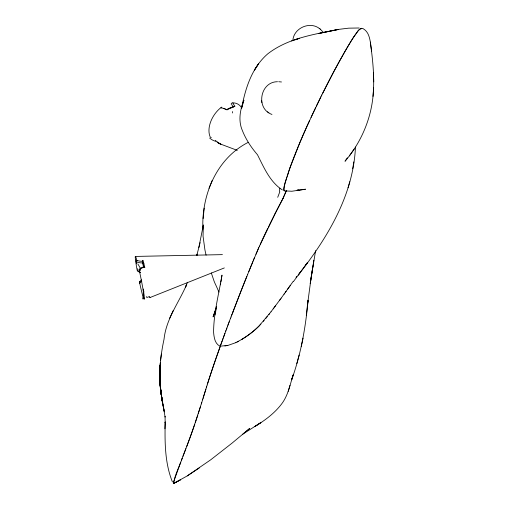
<?xml version="1.0" encoding="UTF-8"?>
<svg xmlns="http://www.w3.org/2000/svg" width="509" height="509" viewBox="0 0 509 509"><rect width="100%" height="100%" fill="white"/><g stroke="black" fill="none" stroke-linecap="round" stroke-linejoin="round"><path stroke-width="0.76" d="M202.9 229.298C201.367 195.042 216.611 158.356 248.328 142.297M159.775 376.635L160.068 367.53L159.629 382.539L161.868 398.362L160.36 387.737L159.775 376.635L160.189 365.169C159.311 377.595 160.176 390.129 162.67 402.333C159.813 389.353 159.336 375.966 160.335 362.745L159.731 378.581C159.603 365.316 161.238 352.126 164.044 339.179C166.131 318.857 178.952 302.575 186.72 284.34L185.429 287.324L187.49 282.266M347.348 157.822L345.019 161.258C360.588 143.093 370.609 120.277 373.002 96.443C374.802 78.316 372.766 60.081 370.367 42.107C369.572 37.66 368.491 32.735 364.743 29.783C361.625 26.443 358.546 29.624 356.885 32.411C353.233 37.392 350.077 42.711 346.941 48.024A157.739 13.38 -65.7 0 0 340.54 59.292A157.739 13.495 -65.7 0 0 333.592 72.062L321.694 95.189M164.922 428.801L165.19 422.056C164.763 442.066 164.801 463.126 172.43 481.921M165.19 422.056L165.164 422.642L165.062 416.559L165.094 417.049L161.2 393.775L162.034 400.57L164.35 411.838L161.894 399.387L162.034 400.57L160.195 384.651L161.499 396.288L160.284 386.229M355.454 147.069C353.361 195.424 327.262 238.04 298.223 275.089L307.519 262.523L305.184 265.749M143.786 291.04L143.824 296.079M373.625 87.694L373.002 96.443M203.129 218.59L204.204 208.156M187.267 475.883L210.751 459.773L232.085 443.104L249.754 428.387L242.755 434.177L260.882 422.572L254.958 426.447C264.922 420.409 274.529 413.314 281.623 403.955C288.107 395.499 289.984 384.753 293.171 374.853L291.644 379.822C300.921 354.2 305.674 327.281 308.091 300.208L307.385 305.597L311.069 278.054L315.612 250.632M203.314 225.487L203.046 236.125L204.898 249.703A233.879 166.526 19.3 0 0 206.094 255.168M306.297 315.644L307.43 305.362M143.277 289.074L143.353 297.491M160.577 360.219L161.372 354.048M292.84 40.548C293.636 28.116 309.777 20.894 319.563 28.599M220.486 284.817L220.664 283.424M220.849 282.037L222 275.102C218.864 293.941 213.716 312.787 213.589 331.989A69.962 49.818 19.3 0 0 214.054 336.201C214.62 340.171 216.204 344.695 220.289 346.247L222.102 341.068M279.409 191.371L279.835 188.222M312.946 265.984L310.236 283.589L313.849 260.239M182.222 458.246C179.505 466.429 174.517 475.47 173.614 483.486L187.115 475.991L199.254 467.994M215.002 315.033L216.51 307.347M352.699 168.772L353.831 161.887M203.365 224.921L198.834 247.546M301.264 346.476L303.059 338.122M173.423 482.526L180.714 462.127M196.837 255.213L200.12 242.602M196.805 255.473L197.174 254.093L196.716 255.601M296.804 363.579L299.133 355.034M348.048 187.802L349.791 181.726M288.209 391.357L289.99 385.351M286.395 190.671L282.177 200.177L275.108 213.602M203.002 398.445L204.224 394.437M202.601 399.845L205.897 389.124M204.637 393.101L206.317 387.769M202.588 399.781L201.354 403.885M201.761 402.466L195.297 422.572M206.298 387.705L206.743 386.401M286.828 177.196L284.544 185.333A105.026 8.99 -65.7 0 0 284.022 187.745C283.907 188.305 283.131 191.518 284.525 190.601M206.724 386.337L207.176 385.02M200.495 406.551L198.262 413.582M207.157 384.957L207.615 383.633A316.865 27.117 -65.7 0 1 220.295 346.235A316.986 27.162 -65.7 0 0 207.557 383.64M287.07 176.419L290.181 167.238M286.204 190.99L282.979 198.605M197.804 415.089L193.089 428.972A151.167 12.935 -65.7 0 1 187.357 444.828L186.644 446.711M216.656 306.533L213.086 316.916L216.51 306.965M194.775 424.182L193.102 429.017A150.969 12.935 -65.7 0 1 187.35 444.764L181.458 460.142M277.71 197.307L279.829 191.778M220.728 344.886L221.186 343.62M221.351 343.295L223.037 338.491M222.427 340.305L224.463 334.585M223.521 337.289L224.94 333.274M224.634 334.241L225.913 330.634M225.767 331.162L226.899 327.968M226.34 329.609L227.498 326.479M227.396 326.625L230.443 318.469M227.898 325.283L228.401 323.928M228.904 322.572L229.419 321.211M230.462 318.545L231.067 316.942M230.965 317.094L240.286 292.86A256.091 21.893 -65.7 0 1 242.036 288.418L242.628 286.93A210.484 18 -65.7 0 1 246.865 276.323M231.487 315.707L232.015 314.32M232.289 313.709L232.906 312.081M185.925 448.601L182.973 456.306M247.711 274.332L245.542 279.708A196.894 16.848 -65.7 0 0 243.429 285.008L240.006 293.674A291.193 24.916 -65.7 0 0 232.912 312.074M247.489 274.777L249.181 270.718M209.014 188.285L212.234 180.383M248.748 271.685L252.916 261.588M253.679 259.736L251.293 265.437A257.796 22.046 -65.7 0 0 249.378 270.133M253.247 260.71L259.495 246.025M253.902 259.119L254.57 257.516M255.932 254.284L258.763 247.686M259.367 246.413L276.489 210.86M260.226 244.365L260.971 242.704A33.899 2.901 -65.7 0 1 262.479 239.395L264.006 236.125A54.533 4.67 -65.7 0 1 266.888 230.1M309.491 120.754L306.463 127.428A65.973 5.644 -65.7 0 0 290.143 167.308M311.018 117.433L321.828 94.941M169.497 318.494L173.346 310.305M315.625 107.673L307.595 124.94A68.327 5.847 -65.7 0 0 299.197 144.232L289.984 167.855A86.88 7.438 -65.7 0 0 288.508 172.08C287.439 177.304 282.711 186.071 284.321 190.576M316.388 106.057L320.944 96.704M267.079 229.705L267.658 228.522M268.237 227.421L269.121 225.627M269.566 224.654L275.07 213.665M322.445 93.681L325.41 87.796M282.966 198.395L279.638 204.764A85.976 7.349 -65.7 0 0 276.489 210.872M353.564 37.233L358.546 30.362L361.263 28.288A68.314 5.777 -65.7 0 1 361.683 28.669M296.028 277.405L296.715 276.406M349.346 155.894L354.169 149.073M285.454 292.23L293.203 281.362M290.378 285.32L287.553 289.271M284.035 294.202L286.141 291.243M284.722 293.209L281.184 298.134M279.753 300.094L281.165 298.128M174.555 482.322L173.614 483.486L173.314 483.181M280.446 299.107L270.992 311.794M174.549 482.297L173.607 483.455L180.371 479.911L173.467 483.531M300.596 271.94L293.553 281.407M274.669 306.927L275.394 305.954M273.206 308.88L273.937 307.907M271.011 311.801L259.119 325.894A138.582 98.676 19.3 0 1 241.902 339.312A138.518 98.625 19.3 0 0 259.17 325.919M268.771 314.708L269.522 313.741M267.257 316.636L265.711 318.545M263.331 321.364L264.133 320.428M260.004 325.009L260.856 324.112M241.928 339.325L235.845 342.64M227.784 109.053L226.899 109.607L226.537 109.301M237.099 342.023L238.333 341.38M235.852 342.64L227.778 345.471L220.276 346.152M141.801 281.197L139.854 281.999M224.316 267.931L149.913 297.58M359.182 27.995L348.716 28.16L337.639 29.497L318.475 33.537L338.281 29.49C314.034 34.332 287.878 38.245 267.785 53.827C251.866 67.481 245.351 88.369 241.622 108.264L243.906 100.209C240.076 109.855 238.047 120.811 242.424 130.66C245.936 139.523 251.268 147.546 257.471 154.742C263.897 167.429 269.885 181.904 282.342 189.933M291.562 40.955L299.61 38.251L295.156 39.734M233.421 106.763L234.293 106.604L233.975 106.279M227.784 345.465L224.876 345.961M144.206 267.607L144.779 267.53L144.55 266.531A21.054 1.037 78.5 0 0 143.22 261.098L143.029 260.392L142.444 260.423M299.712 190.048L305.546 189.208L291.822 191.25L284.162 190.843M143.856 263.617L143.303 264.165A1.915 1.215 -13.8 0 0 143.296 264.445A19.966 0.986 78.5 0 1 143.958 267.231M277.5 81.726C260.023 81.701 255.442 108.722 271.971 114.449M297.351 190.226L298.929 190.105M297.288 190.239L299.457 190.092M297.046 190.188L298.611 190.118M135.375 256.434L222.42 254.627M278.722 81.72L281.483 81.981M215.402 140.395L216.255 141.165A21.028 13.616 -55.8 0 0 220.085 143.888L220.817 144.13L218.1 142.838A22.161 14.347 -55.8 0 0 218.934 142.889M220.085 143.894L237.264 150.365M140.35 272.665L137.417 271.004M361.307 28.313L361.454 28.37A68.511 5.815 -65.7 0 1 361.765 28.803M268.567 112.54L268.905 112.788M320.136 29.032L323.52 32.506M267.575 111.795L268.001 112.114M319.226 28.351L320.555 29.344M230.615 107.641L230.202 107.946A1.915 1.043 67.9 0 0 230.163 108.201M140.643 268.688L137.85 263.929M140.21 272.601L139.924 272.105M218.985 292.09L215.886 285.225A69.351 49.379 19.3 0 1 214.06 281.102L211.305 272.932M137.29 270.686L136.991 269.306A22.161 1.094 78.5 0 1 136.584 259.444M144.2 298.847L144.066 298.121M136.787 260.309L136.966 261.098M261.486 100.305L261.671 101.406M261.677 101.495L261.855 102.551M143.443 267.39L142.692 262.078A20.016 0.986 78.5 0 1 143.296 264.445M371.57 51.352L370.367 42.107M139.587 282.368L139.81 283.558A22.161 1.094 78.5 0 0 143.353 297.981M373.733 81.847L373.472 72.793M325.436 87.694A143.035 12.254 -65.7 0 1 340.502 59.394M340.464 59.502A141.922 12.063 -65.7 0 1 353.602 37.138M227.478 109.658A20.016 12.96 -55.8 0 1 229.82 108.43M223.426 108.487A9.251 6.719 -2.6 0 1 227.084 109.963M232.524 112.979A25.234 0.98 -89.2 0 1 232.556 111.566M233.491 107.144A9.251 3.824 31.3 0 1 231.741 104.46M232.441 102.856A22.161 14.347 -55.8 0 1 241.59 107.8M210.389 137.328A22.161 14.347 -55.8 0 1 221.116 107.463M234.986 106.241A8.602 3.544 34.7 0 1 233.046 103.111M227.771 109.104A21.028 13.616 -55.8 0 1 233.396 106.82M233.046 106.979A1.164 0.993 -21 0 1 234.28 106.629M230.488 108.156A19.966 12.929 -55.8 0 1 232.32 107.596M231.137 104.103A1.228 0.795 -55.8 0 1 232.25 102.926M221.129 107.494A1.228 0.795 -61.7 0 1 221.899 107.17M221.052 107.972A8.602 6.35 -1.8 0 1 226.13 109.594M215.791 141.286A8.602 4.307 38.7 0 1 209.632 138.047M220.823 144.104A1.164 1.152 -9.6 0 1 220.028 143.29M211.343 137.602A1.228 0.795 -55.8 0 1 210.866 137.672M217.61 142.469A1.228 0.827 -51.9 0 1 217.547 141.82M140.242 281.56A24.387 2.411 -47.2 0 1 139.822 281.738M139.428 281.865A9.251 9.137 -55.3 0 1 141.642 279.867M143.856 298.089A24.387 18.967 84.9 0 1 143.621 296.098M146.497 296.397A9.251 0.954 -21.3 0 1 146.312 296.461M136.686 263.783A25.234 14.958 24.5 0 1 136.138 261.123M142.883 262.873A9.251 5.599 2.1 0 1 136.437 261.836M138.97 269.655A9.251 8.526 34.3 0 1 143.888 266.958M140.319 270.909A25.234 11.904 -57.5 0 1 139.988 268.949M139.262 270.374A22.161 1.094 78.5 0 1 144.327 299.177M139.205 270.33A8.602 7.896 42 0 1 144.136 267.314M149.557 296.48A8.602 0.923 -22 0 1 146.592 297.587M144.62 267.359A1.164 0.363 53.9 0 1 144.779 267.53M142.405 261.779A1.164 0.573 -71.4 0 1 142.832 260.64M142.654 261.257A8.602 5.154 3.5 0 1 135.935 259.889M143.557 297.981A9.251 4.435 -25.3 0 1 142.533 297.962M143.487 298.91A8.602 4.352 -28.1 0 1 142.545 298.802M139.619 283.424A8.602 8.468 -59.2 0 1 141.648 281.299M149.99 297.498A21.028 1.037 78.5 0 1 149.595 297.11M139.288 271.297A9.251 7.979 10.7 0 1 137.627 270.654M137.901 269.223A8.602 7.215 13.7 0 1 137.284 268.898M160.081 368.261L159.699 372.244L160.348 365.704L160.081 368.261M258.375 64.045L254.513 69.956L258.375 64.045"/></g></svg>
